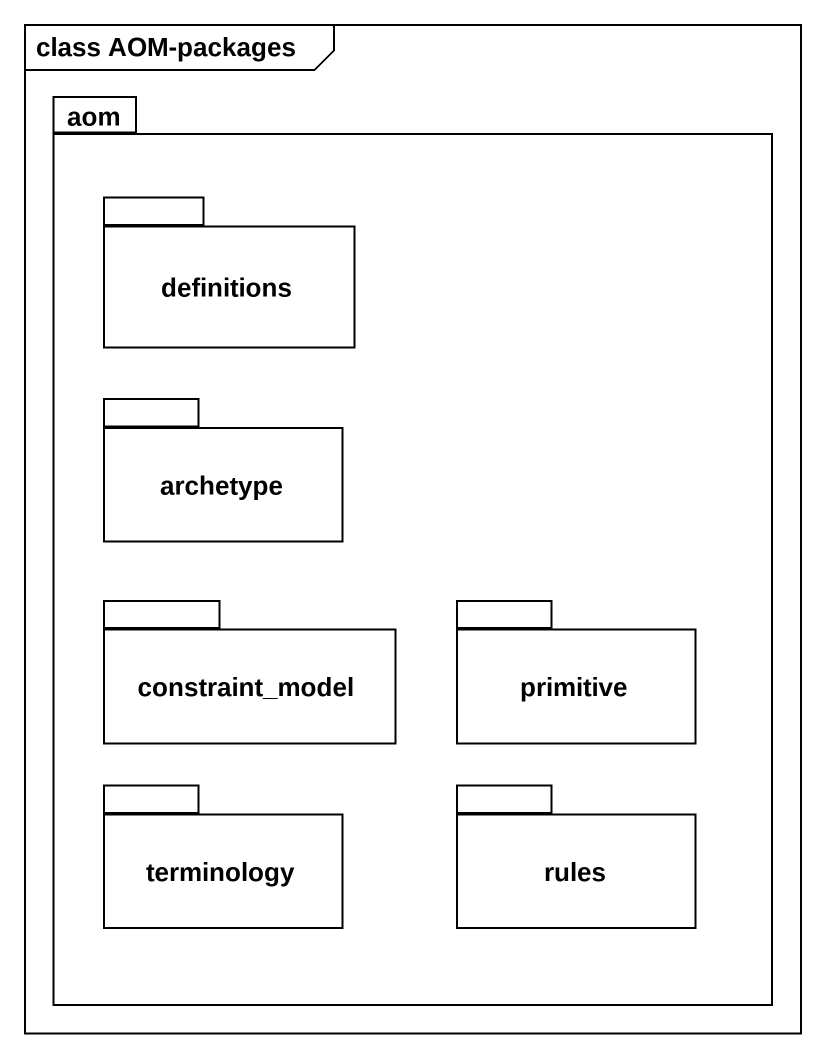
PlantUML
@startuml
mainframe class AOM-packages
package aom {
  package definitions {
  }
  package archetype {
  }
  package constraint_model {
  }
  package primitive {
  }
  package terminology {
  }
  package rules {
  }
}
@enduml
